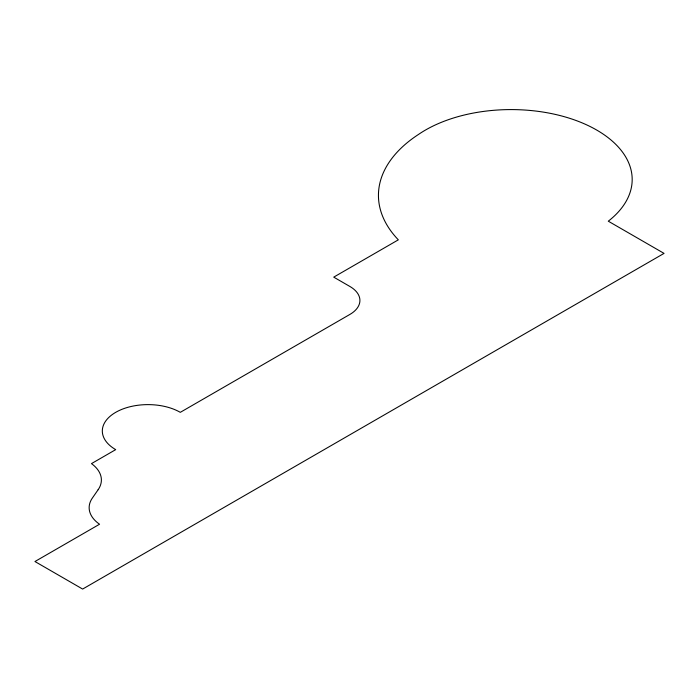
<?xml version="1.0" encoding="UTF-8"?>
<svg xmlns="http://www.w3.org/2000/svg" width="699" height="699" viewBox="0 0 699 699"><rect width="100%" height="100%" fill="white"/><g stroke="black" fill="none" stroke-linecap="round" stroke-linejoin="round"><path stroke-width="1.05" d="M98.14 489.711L92.347 498.081A44.771 25.846 0 0 0 99.555 524.233L34.95 561.524L82.639 589.065L664.05 253.388L608.287 221.19A121.093 69.909 0 0 0 586.216 124.667A121.093 69.909 0 0 0 418.448 134.47A159.075 91.84 0 0 0 398.334 239.836L333.729 277.136L349.876 286.459A34.26 19.782 0 0 1 349.876 314.436L180.298 412.34A45.68 26.37 0 0 0 115.702 412.34A45.68 26.37 0 0 0 115.702 449.632L91.473 463.62A45.461 26.247 0 0 1 98.14 489.711"/></g></svg>
